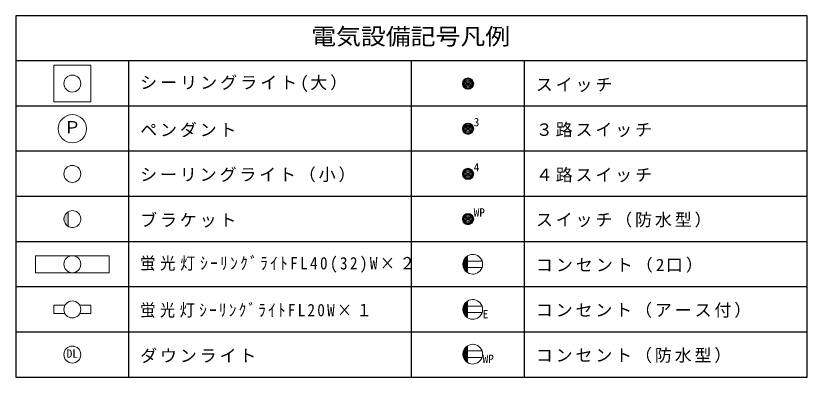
# Model space of a CAD drawing. Units: millimetres, scale not verified. Extents: x -17179 to 17748, y -9423 to 12077.
# Drawn here: x -16664 to -2664, y -8828 to -2428 of the extents above; entities that cross this region are included whole.
import ezdxf
from ezdxf.enums import TextEntityAlignment as Align

# ---------------------------------------------------------------- set-up
doc = ezdxf.new("R2010")
doc.units = ezdxf.units.MM
doc.header["$LTSCALE"] = 100
doc.layers.add('6-0_表', color=7, linetype='Continuous', lineweight=25)
doc.layers.add('6-B_記号', color=3, linetype='Continuous', lineweight=13)
doc.layers.add('6-A_文字', color=7, linetype='Continuous')
doc.styles.add('ＭＳ ゴシック', font='')
doc.styles.get('ＭＳ ゴシック').set_extended_font_data('MS Gothic')

msp = doc.modelspace()

# ---------------------------------------------------------------- hatches: boundary and pattern name
at = {"layer": '6-B_記号'}
msp.add_hatch(color=8, dxfattribs=at).paths.add_polyline_path([(-15738.7, -5898.4, 0.57735), (-15738.7, -6158.2)])

# ---------------------------------------------------------------- linework, layer by layer
at = {"layer": '6-0_表'}
for p, q in [((-2663.7, -3228.3), (-16663.7, -3228.3)), ((-14663.7, -8814.2), (-14663.7, -3228.3)), ((-9663.7, -8814.2), (-9663.7, -3228.3)), ((-7663.7, -8814.2), (-7663.7, -3228.3)), ((-2663.7, -4028.3), (-16663.7, -4028.3)), ((-2663.7, -4828.3), (-16663.7, -4828.3)), ((-2663.7, -5628.3), (-16663.7, -5628.3)), ((-2663.7, -6428.3), (-16663.7, -6428.3)), ((-2663.7, -7228.3), (-16663.7, -7228.3)), ((-2663.7, -8028.3), (-16663.7, -8028.3))]:
    msp.add_line(p, q, dxfattribs=at)
msp.add_lwpolyline([(-16663.7, -8828.3), (-2663.7, -8828.3), (-2663.7, -2428.3), (-16663.7, -2428.3)], close=True, dxfattribs=at)
at = {"layer": '6-B_記号'}
for p, q in [((-15738.7, -6158.2), (-15738.7, -5898.4)), ((-8718.1, -6719.9), (-8718.1, -6936.8)), ((-8708.1, -6708.3), (-8708.1, -6948.3)), ((-8698.1, -6698.5), (-8698.1, -6958.1)), ((-8688.1, -6690.1), (-8688.1, -6966.5)), ((-8678.1, -6682.9), (-8678.1, -6973.7)), ((-8673.3, -6679.8), (-8673.3, -6976.8)), ((-8748.1, -6777.2), (-8748.1, -6879.5)), ((-8738.1, -6751.7), (-8738.1, -6904.9)), ((-8728.1, -6733.9), (-8728.1, -6922.7)), ((-8415.3, -6771.4), (-8673.3, -6771.4)), ((-8415.3, -6885.3), (-8673.3, -6885.3)), ((-15792.9, -7553.3), (-15988.7, -7553.3)), ((-15988.7, -7553.3), (-15988.7, -7703.3)), ((-15534.9, -7553.3), (-15338.7, -7553.3)), ((-15338.7, -7553.3), (-15338.7, -7703.3)), ((-8738.1, -7551.7), (-8738.1, -7704.9)), ((-8728.1, -7533.9), (-8728.1, -7722.7)), ((-8718.1, -7519.9), (-8718.1, -7736.8)), ((-8708.1, -7508.3), (-8708.1, -7748.3)), ((-8698.1, -7498.5), (-8698.1, -7758.1)), ((-8688.1, -7490.1), (-8688.1, -7766.5)), ((-8678.1, -7482.9), (-8678.1, -7773.7)), ((-8673.3, -7479.8), (-8673.3, -7776.8)), ((-8748.1, -7577.2), (-8748.1, -7679.5)), ((-8415.3, -7571.4), (-8673.3, -7571.4)), ((-8415.3, -7685.3), (-8673.3, -7685.3)), ((-15792.9, -7703.3), (-15988.7, -7703.3)), ((-15534.9, -7703.3), (-15338.7, -7703.3)), ((-8748.1, -8370.1), (-8748.1, -8472.4)), ((-8738.1, -8344.7), (-8738.1, -8497.8)), ((-8728.1, -8326.8), (-8728.1, -8515.6)), ((-8718.1, -8312.8), (-8718.1, -8529.7)), ((-8708.1, -8301.2), (-8708.1, -8541.3)), ((-8698.1, -8291.4), (-8698.1, -8551.1)), ((-8688.1, -8283), (-8688.1, -8559.4)), ((-8678.1, -8275.8), (-8678.1, -8566.7)), ((-8673.3, -8272.7), (-8673.3, -8569.7)), ((-8415.3, -8364.3), (-8673.3, -8364.3)), ((-8415.3, -8478.2), (-8673.3, -8478.2))]:
    msp.add_line(p, q, dxfattribs=at)
for points in [[(-15988.7, -3953.3), (-15988.7, -3303.3), (-15338.7, -3303.3), (-15338.7, -3953.3)], [(-16313.7, -6978.3), (-16313.7, -6678.3), (-15013.7, -6678.3), (-15013.7, -6978.3)]]:
    msp.add_lwpolyline(points, close=True, dxfattribs=at)
for centre, radius in [((-15663.7, -3628.3), 150), ((-8663.7, -3628.3), 100), ((-8663.7, -3628.3), 90), ((-8663.7, -3628.3), 80), ((-8663.7, -3628.3), 60), ((-8663.7, -3628.3), 40), ((-8663.7, -3628.3), 20), ((-8663.7, -3628.3), 6.66), ((-15663.7, -4428.3), 250), ((-8663.7, -4428.3), 100), ((-8663.7, -4428.3), 90), ((-8663.7, -4428.3), 80), ((-8663.7, -4428.3), 60), ((-8663.7, -4428.3), 40), ((-8663.7, -4428.3), 20), ((-8663.7, -4428.3), 6.66), ((-15663.7, -5228.3), 150), ((-8663.7, -5228.3), 100), ((-8663.7, -5228.3), 90), ((-8663.7, -5228.3), 80), ((-8663.7, -5228.3), 60), ((-8663.7, -5228.3), 40), ((-8663.7, -5228.3), 20), ((-8663.7, -5228.3), 6.66), ((-8663.7, -6028.3), 100), ((-8663.7, -6028.3), 90), ((-8663.7, -6028.3), 80), ((-8663.7, -6028.3), 60), ((-8663.7, -6028.3), 40), ((-8663.7, -6028.3), 20), ((-8663.7, -6028.3), 6.66), ((-15663.7, -6828.3), 150), ((-15663.7, -7628.3), 150), ((-15663.7, -8428.3), 150)]:
    msp.add_circle(centre, radius, dxfattribs=at)
for centre, radius, start, end in [((-15663.7, -6028.3), 150, 245.02959, 120), ((-15663.7, -6028.3), 150, 120, 240), ((-15663.7, -6028.3), 150, 240, 244.39049), ((-15663.7, -6028.3), 150, 244.39049, 245.02959), ((-8580.7, -6828.3), 175, 121.94655, 238.05345), ((-8580.7, -6828.3), 175, 238.0536, 121.94655), ((-8580.7, -7628.3), 175, 121.94655, 238.05345), ((-8580.7, -7628.3), 175, 238.0536, 121.94655), ((-8580.7, -8421.2), 175, 238.0536, 121.94655), ((-8580.7, -8421.2), 175, 121.94655, 238.05345)]:
    msp.add_arc(centre, radius, start, end, dxfattribs=at)

# ---------------------------------------------------------------- texts
at = {"layer": '6-A_文字', "style": 'ＭＳ ゴシック', "width": 1.1}
msp.add_text('電気設備記号凡例', height=293.3, dxfattribs=at).set_placement((-11438.7, -3028.3), align=Align.BOTTOM_LEFT)
at = {"layer": '6-A_文字', "char_height": 219.9, "attachment_point": 7, "style": 'ＭＳ ゴシック'}
for s, insert in [('\\T1.18;シーリングライト(大）', (-14463.7, -3778.3)), ('\\T1.17;スイッチ', (-7463.7, -3778.3)), ('\\T1.17;ペンダント', (-14463.7, -4578.3)), ('\\T1.17;３路スイッチ', (-7463.7, -4578.3)), ('\\T1.17;シーリングライト（小）', (-14463.7, -5378.3)), ('\\T1.17;４路スイッチ', (-7463.7, -5378.3)), ('\\T1.17;ブラケット', (-14463.7, -6178.3)), ('\\T1.17;スイッチ（防水型）', (-7463.7, -6178.3)), ('\\T1.31;\\W0.9;蛍光灯ｼｰﾘﾝｸﾞﾗｲﾄFL40(32)W×２', (-14463.7, -6978.3)), ('\\T1.18;コンセント（2口）', (-7463.7, -6978.3)), ('\\T1.29;\\W0.9;蛍光灯ｼｰﾘﾝｸﾞﾗｲﾄFL20W×１', (-14463.7, -7778.3)), ('\\T1.17;コンセント（アース付）', (-7463.7, -7778.3)), ('\\T1.17;ダウンライト', (-14463.7, -8578.3)), ('\\T1.17;コンセント（防水型）', (-7463.7, -8578.3))]:
    msp.add_mtext(s, dxfattribs=dict(at, insert=insert))
at = {"layer": '6-B_記号', "color": 7, "style": 'ＭＳ ゴシック'}
msp.add_text('Ｐ', height=219.9, dxfattribs=at).set_placement((-15813.7, -4578.3), align=Align.BOTTOM_LEFT)
at = {"layer": '6-B_記号', "color": 4, "style": 'ＭＳ ゴシック'}
for s, p in [('3', (-8563.7, -4428.3)), ('4', (-8563.7, -5228.3)), ('WP', (-8563.7, -6028.3)), ('E', (-8405.7, -7828.3)), ('DL', (-15763.7, -8528.3)), ('WP', (-8405.7, -8621.2))]:
    msp.add_text(s, height=146.6, dxfattribs=at).set_placement(p, align=Align.BOTTOM_LEFT)

doc.saveas('drawing.dxf')
